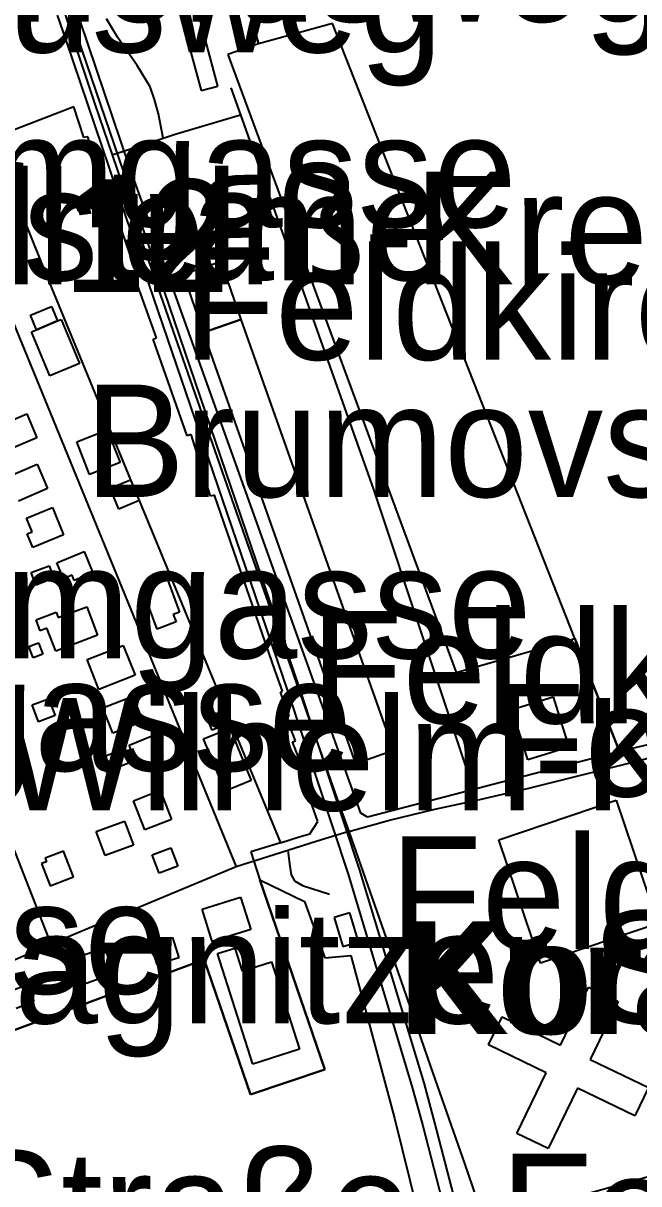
# Model space of a CAD drawing. Extents: x -3657 to 4700, y -7332 to 8131.
# Drawn here: x 919 to 1156.5, y -1244 to -796.1 of the extents above; entities that cross this region are included whole.
import ezdxf

# ---------------------------------------------------------------- set-up
doc = ezdxf.new("R2010")
doc.units = 0
for name, color, linetype in [('OSM_BUILDING_GARAGE', 9, 'CONTINUOUS'), ('OSM_BUILDING_SERVICE', 9, 'CONTINUOUS'), ('OSM_BUILDING_YES', 9, 'CONTINUOUS'), ('OSM_HIGHWAY_PRIMARY', 8, 'CONTINUOUS'), ('OSM_HIGHWAY_RESIDENTIAL', 8, 'CONTINUOUS'), ('OSM_HIGHWAY_SERVICE', 8, 'CONTINUOUS'), ('OSM_HIGHWAY_UNCLASSIFIED', 8, 'CONTINUOUS'), ('OSM_LABELS', 8, 'CONTINUOUS'), ('OSM_LANDUSE_CONSTRUCTION', 3, 'CONTINUOUS'), ('OSM_LANDUSE_FARMLAND', 3, 'CONTINUOUS'), ('OSM_LANDUSE_INDUSTRIAL', 3, 'CONTINUOUS'), ('OSM_LANDUSE_RESIDENTIAL', 3, 'CONTINUOUS'), ('OSM_RAILWAY_RAIL', 5, 'CONTINUOUS')]:
    doc.layers.add(name, color=color, linetype=linetype)

msp = doc.modelspace()

# ---------------------------------------------------------------- linework, layer by layer
at = {"layer": 'OSM_BUILDING_GARAGE'}
for p, q in [((948.735191, -1079.697845), (958.086832, -1075.917218)), ((958.086832, -1075.917218), (960.309079, -1081.421367)), ((950.957438, -1085.201994), (948.735191, -1079.697845)), ((960.309079, -1081.421367), (950.957438, -1085.201994)), ((968.272763, -1151.618724), (976.577748, -1149.027882)), ((976.577748, -1149.027882), (979.012361, -1156.844885)), ((970.707375, -1159.435727), (968.272763, -1151.618724)), ((979.012361, -1156.844885), (970.707375, -1159.435727))]:
    msp.add_line(p, q, dxfattribs=at)
at = {"layer": 'OSM_BUILDING_SERVICE'}
for p, q in [((1045.004759, -1139.442879), (1038.929605, -1141.266476)), ((1038.929605, -1141.266476), (1042.304691, -1152.486044)), ((1048.379844, -1150.662447), (1045.004759, -1139.442879)), ((1042.304691, -1152.486044), (1048.379844, -1150.662447))]:
    msp.add_line(p, q, dxfattribs=at)
at = {"layer": 'OSM_BUILDING_YES'}
for p, q in [((994.113023, -820.335679), (984.040858, -782.82963)), ((977.540975, -784.57539), (987.61314, -822.081439)), ((987.61314, -822.081439), (994.113023, -820.335679)), ((980.855385, -892.934846), (995.21277, -888.04227)), ((995.21277, -888.04227), (1003.009596, -910.403569)), ((988.561197, -915.507416), (980.855385, -892.934846)), ((921.795184, -908.780123), (929.918142, -905.388678)), ((924.131198, -914.373228), (921.795184, -908.780123)), ((929.918142, -905.388678), (932.254156, -910.981783)), ((932.254156, -910.981783), (924.131198, -914.373228)), ((924.131198, -914.373228), (932.254156, -910.981783)), ((932.254156, -910.981783), (933.634528, -910.403569)), ((933.634528, -910.403569), (940.726, -927.383035)), ((1003.009596, -910.403569), (988.561197, -915.507416)), ((988.561197, -915.507416), (1003.009596, -910.403569)), ((1003.009596, -910.403569), (1061.811925, -1076.817897)), ((922.136485, -915.20719), (924.131198, -914.373228)), ((929.227956, -932.186655), (922.136485, -915.20719)), ((1047.363526, -1081.921744), (988.561197, -915.507416)), ((940.726, -927.383035), (929.227956, -932.186655)), ((910.244049, -951.178749), (920.331383, -946.886625)), ((920.331383, -946.886625), (924.267718, -956.115804)), ((939.679344, -957.628055), (951.397337, -953.024585)), ((951.397337, -953.024585), (956.34999, -965.62297)), ((924.267718, -956.115804), (914.180385, -960.419047)), ((944.631997, -970.22644), (939.679344, -957.628055)), ((913.110976, -971.193836), (924.313225, -966.312378)), ((924.313225, -966.312378), (928.386081, -975.652752)), ((956.34999, -965.62297), (944.631997, -970.22644)), ((928.386081, -975.652752), (917.183831, -980.53421)), ((952.519837, -975.586035), (960.422846, -972.283546)), ((955.887338, -983.647668), (952.519837, -975.586035)), ((960.422846, -972.283546), (963.790347, -980.356298)), ((963.790347, -980.356298), (955.887338, -983.647668)), ((920.301045, -987.139188), (930.320119, -983.047215)), ((930.320119, -983.047215), (934.597755, -993.544016)), ((922.455032, -992.420947), (920.301045, -987.139188)), ((920.566501, -993.199312), (922.455032, -992.420947)), ((922.69015, -998.403234), (920.566501, -993.199312)), ((934.597755, -993.544016), (922.69015, -998.403234)), ((931.996285, -1004.318804), (942.569024, -1000.02668)), ((942.569024, -1000.02668), (945.891018, -1008.210627)), ((922.015133, -1008.121671), (928.947331, -1005.452993)), ((928.947331, -1005.452993), (930.79794, -1010.267733)), ((934.483988, -1010.456764), (931.996285, -1004.318804)), ((923.873326, -1012.936411), (922.015133, -1008.121671)), ((930.79794, -1010.267733), (923.873326, -1012.936411)), ((937.859073, -1009.089067), (934.483988, -1010.456764)), ((938.685779, -1011.135053), (937.859073, -1009.089067)), ((945.891018, -1008.210627), (938.685779, -1011.135053)), ((966.505584, -1012.691782), (974.218981, -1009.822953)), ((974.218981, -1009.822953), (979.277817, -1023.433212)), ((965.618202, -1016.405693), (967.612915, -1015.660687)), ((970.639115, -1029.904757), (965.618202, -1016.405693)), ((967.612915, -1015.660687), (966.505584, -1012.691782)), ((923.949171, -1026.357639), (931.723244, -1023.399854)), ((931.723244, -1023.399854), (932.512028, -1025.468079)), ((932.512028, -1025.468079), (943.486743, -1021.29827)), ((943.486743, -1021.29827), (947.673366, -1032.306567)), ((979.277817, -1023.433212), (976.888711, -1024.322772)), ((976.888711, -1024.322772), (977.95812, -1027.191601)), ((925.541908, -1030.538568), (923.949171, -1026.357639)), ((928.158547, -1029.548933), (925.541908, -1030.538568)), ((931.541217, -1038.444527), (928.158547, -1029.548933)), ((977.95812, -1027.191601), (970.639115, -1029.904757)), ((947.673366, -1032.306567), (931.541217, -1038.444527)), ((921.127751, -1036.698767), (924.844137, -1035.219874)), ((922.84184, -1041.01313), (921.127751, -1036.698767)), ((924.844137, -1035.219874), (926.558226, -1039.545357)), ((943.676355, -1041.724778), (957.601426, -1036.209509)), ((957.601426, -1036.209509), (962.152103, -1047.707065)), ((926.558226, -1039.545357), (922.84184, -1041.01313)), ((948.227032, -1053.222333), (943.676355, -1041.724778)), ((962.152103, -1047.707065), (948.227032, -1053.222333)), ((922.401941, -1059.226859), (928.810811, -1056.79169)), ((928.810811, -1056.79169), (931.268176, -1063.252115)), ((949.774262, -1060.349928), (961.325397, -1055.857653)), ((961.325397, -1055.857653), (965.117627, -1065.620567)), ((1107.65241, -1060.994858), (1123.488765, -1056.113401)), ((1123.488765, -1056.113401), (1129.472905, -1075.561394)), ((924.866891, -1065.698404), (922.401941, -1059.226859)), ((953.574077, -1070.112842), (949.774262, -1060.349928)), ((989.782296, -1064.074958), (995.925709, -1061.472997)), ((995.925709, -1061.472997), (998.003852, -1066.398932)), ((1113.644134, -1080.442851), (1107.65241, -1060.994858)), ((931.268176, -1063.252115), (924.866891, -1065.698404)), ((965.117627, -1065.620567), (953.574077, -1070.112842)), ((991.860438, -1068.989774), (989.782296, -1064.074958)), ((988.606704, -1072.258905), (998.709207, -1068.133573)), ((998.003852, -1066.398932), (991.860438, -1068.989774)), ((998.709207, -1068.133573), (1006.968685, -1088.315452)), ((959.929856, -1074.749671), (968.333439, -1071.302628)), ((963.699333, -1083.945491), (959.929856, -1074.749671)), ((968.333439, -1071.302628), (972.102916, -1080.498449)), ((996.866183, -1092.451903), (988.606704, -1072.258905)), ((1061.811925, -1076.817897), (1047.363526, -1081.921744)), ((1129.472905, -1075.561394), (1113.644134, -1080.442851)), ((972.102916, -1080.498449), (963.699333, -1083.945491)), ((1006.968685, -1088.315452), (996.866183, -1092.451903)), ((961.537762, -1096.188053), (971.852629, -1092.162796)), ((971.852629, -1092.162796), (976.221279, -1103.371245)), ((965.906411, -1107.385382), (961.537762, -1096.188053)), ((1102.517729, -1111.232726), (1147.781795, -1096.010141)), ((1147.781795, -1096.010141), (1163.777424, -1143.59045)), ((947.165207, -1108.08591), (958.094416, -1104.038415)), ((958.094416, -1104.038415), (961.522593, -1113.289832)), ((976.221279, -1103.371245), (965.906411, -1107.385382)), ((950.593384, -1117.348447), (947.165207, -1108.08591)), ((961.522593, -1113.289832), (950.593384, -1117.348447)), ((968.796091, -1117.037102), (976.001329, -1114.390662)), ((976.001329, -1114.390662), (978.595215, -1121.484899)), ((1118.505774, -1158.813035), (1102.517729, -1111.232726)), ((927.999273, -1119.716899), (926.095574, -1120.450786)), ((934.506741, -1115.591567), (927.460777, -1118.315843)), ((927.460777, -1118.315843), (927.999273, -1119.716899)), ((938.367232, -1125.565752), (934.506741, -1115.591567)), ((971.389977, -1124.120218), (968.796091, -1117.037102)), ((926.095574, -1120.450786), (929.409983, -1129.035034)), ((978.595215, -1121.484899), (971.389977, -1124.120218)), ((929.409983, -1129.035034), (938.367232, -1125.565752)), ((988.030285, -1137.997345), (1002.827569, -1133.382756)), ((1002.827569, -1133.382756), (1006.748736, -1145.936663)), ((991.951452, -1150.562372), (988.030285, -1137.997345)), ((1006.748736, -1145.936663), (991.951452, -1150.562372)), ((1163.777424, -1143.59045), (1118.505774, -1158.813035)), ((938.936067, -1156.922722), (950.305174, -1152.775151)), ((950.305174, -1152.775151), (953.991222, -1162.87165)), ((993.908243, -1155.188081), (1000.63566, -1153.01978)), ((1007.590611, -1197.809096), (993.908243, -1155.188081)), ((1000.63566, -1153.01978), (1003.517755, -1162.00433)), ((942.622115, -1167.019221), (938.936067, -1156.922722)), ((1003.517755, -1162.00433), (1014.84894, -1158.368256)), ((1014.84894, -1158.368256), (1025.641629, -1192.015841)), ((953.991222, -1162.87165), (942.622115, -1167.019221)), ((913.801162, -1169.721258), (920.687853, -1167.152655)), ((920.687853, -1167.152655), (923.145218, -1173.724275)), ((1126.340523, -1190.470231), (1137.133211, -1168.120051)), ((1137.133211, -1168.120051), (1148.502319, -1173.61308)), ((923.145218, -1173.724275), (916.258527, -1176.303997)), ((1148.502319, -1173.61308), (1137.686877, -1196.007738)), ((1098.551056, -1190.447992), (1103.799503, -1179.584248)), ((1103.799503, -1179.584248), (1126.340523, -1190.470231)), ((1120.728021, -1201.167183), (1098.551056, -1190.447992)), ((1025.641629, -1192.015841), (1007.590611, -1197.809096)), ((1137.686877, -1196.007738), (1160.197558, -1206.871483)), ((1109.427174, -1224.573715), (1120.728021, -1201.167183)), ((1132.870744, -1207.093873), (1121.585065, -1230.444807)), ((1154.941526, -1217.757466), (1132.870744, -1207.093873)), ((1160.197558, -1206.871483), (1154.941526, -1217.757466)), ((1121.585065, -1230.444807), (1109.427174, -1224.573715))]:
    msp.add_line(p, q, dxfattribs=at)
at = {"layer": 'OSM_HIGHWAY_PRIMARY'}
for p, q in [((930.251858, -777.392198), (937.874242, -801.032239)), ((937.874242, -801.032239), (946.596373, -827.296481)), ((946.596373, -827.296481), (953.270699, -846.82231)), ((953.270699, -846.82231), (963.471799, -876.678148)), ((963.471799, -876.678148), (1000.408126, -982.446762)), ((1000.408126, -982.446762), (1015.190241, -1024.511803)), ((1015.190241, -1024.511803), (1040.036937, -1095.220657)), ((1040.036937, -1095.220657), (1044.610367, -1108.08591)), ((1044.610367, -1108.08591), (1049.092784, -1120.973402)), ((1049.092784, -1120.973402), (1049.972581, -1123.497527)), ((1049.972581, -1123.497527), (1059.13461, -1149.561618)), ((1059.13461, -1149.561618), (1065.748261, -1168.486994)), ((1065.748261, -1168.486994), (1076.131388, -1198.720895)), ((1076.131388, -1198.720895), (1089.191831, -1236.137987)), ((1089.191831, -1236.137987), (1120.993477, -1327.295588))]:
    msp.add_line(p, q, dxfattribs=at)
at = {"layer": 'OSM_HIGHWAY_RESIDENTIAL'}
for p, q in [((893.861613, -859.7654), (1001.181741, -1121.729527)), ((889.25026, -1048.296398), (929.645101, -1151.574246)), ((1044.610367, -1108.08591), (1032.437306, -1111.721984)), ((1032.437306, -1111.721984), (1021.045445, -1115.369178)), ((1021.045445, -1115.369178), (1001.181741, -1121.729527)), ((1001.181741, -1121.729527), (929.645101, -1151.574246)), ((929.645101, -1151.574246), (868.969411, -1178.183192))]:
    msp.add_line(p, q, dxfattribs=at)
at = {"layer": 'OSM_HIGHWAY_SERVICE'}
for p, q in [((955.409517, -801.521497), (951.184972, -794.393902)), ((962.933302, -812.451958), (955.409517, -801.521497)), ((967.969385, -820.591427), (962.933302, -812.451958)), ((969.698642, -825.57296), (967.969385, -820.591427)), ((999.15669, -820.991729), (1002.873076, -831.47741)), ((971.170027, -831.121587), (969.698642, -825.57296)), ((973.028221, -840.439721), (971.170027, -831.121587)), ((977.631989, -838.949709), (1002.873076, -831.47741)), ((1002.873076, -831.47741), (1054.083359, -976.030815)), ((953.270699, -846.82231), (973.028221, -840.439721)), ((973.028221, -840.439721), (977.631989, -838.949709)), ((1054.083359, -976.030815), (1094.053471, -1095.898946)), ((1155.677219, -1080.943228), (1173.637224, -1127.533903)), ((1021.045445, -1115.369178), (1021.841814, -1121.496018)), ((1021.841814, -1121.496018), (1022.365142, -1124.831866)), ((1022.365142, -1124.831866), (1023.707591, -1127.111362)), ((1023.707591, -1127.111362), (1026.688285, -1128.923839)), ((1026.688285, -1128.923839), (1037.207933, -1132.248567)), ((1190.277532, -1232.835498), (1123.845235, -1251.505126))]:
    msp.add_line(p, q, dxfattribs=at)
at = {"layer": 'OSM_HIGHWAY_UNCLASSIFIED'}
for p, q in [((1155.677219, -1080.943228), (1237.961041, -1058.581929)), ((1114.068864, -1091.384432), (1155.677219, -1080.943228)), ((1094.053471, -1095.898946), (1114.068864, -1091.384432)), ((1077.784801, -1099.390467), (1094.053471, -1095.898946)), ((1060.355709, -1103.615874), (1077.784801, -1099.390467)), ((1044.610367, -1108.08591), (1060.355709, -1103.615874))]:
    msp.add_line(p, q, dxfattribs=at)
at = {"layer": 'OSM_LANDUSE_CONSTRUCTION'}
for p, q in [((938.46583, -828.363952), (907.172342, -840.395244)), ((942.386997, -840.206212), (938.46583, -828.363952)), ((943.903889, -839.928225), (942.386997, -840.206212)), ((948.386306, -854.883942), (943.903889, -839.928225)), ((911.192107, -851.65929), (928.954916, -896.059424)), ((949.599819, -854.372446), (948.386306, -854.883942)), ((962.933302, -893.30179), (949.599819, -854.372446)), ((961.916985, -893.813286), (962.933302, -893.30179)), ((970.457088, -917.553403), (961.916985, -893.813286)), ((928.954916, -896.059424), (960.422846, -972.283546)), ((969.129807, -918.0649), (970.457088, -917.553403)), ((982.213003, -955.292961), (969.129807, -918.0649)), ((983.782987, -954.848182), (982.213003, -955.292961)), ((991.238512, -978.643896), (983.782987, -954.848182)), ((960.422846, -972.283546), (963.790347, -980.356298)), ((963.790347, -980.356298), (1018.261948, -1112.366915)), ((992.732651, -978.187997), (991.238512, -978.643896)), ((1016.176221, -1046.06138), (992.732651, -978.187997)), ((1019.065901, -1053.922861), (1016.176221, -1046.06138)), ((1018.23161, -1054.223087), (1019.065901, -1053.922861)), ((1021.606696, -1063.407788), (1018.23161, -1054.223087)), ((1020.453857, -1063.830329), (1021.606696, -1063.407788)), ((1024.01097, -1073.059508), (1020.453857, -1063.830329)), ((1022.873301, -1073.493168), (1024.01097, -1073.059508)), ((1026.559349, -1083.033693), (1022.873301, -1073.493168)), ((1025.315497, -1083.522951), (1026.559349, -1083.033693)), ((1032.611749, -1104.194087), (1025.315497, -1083.522951)), ((1029.555211, -1109.008828), (1032.611749, -1104.194087)), ((1018.261948, -1112.366915), (1025.42168, -1110.131897)), ((1025.42168, -1110.131897), (1029.555211, -1109.008828))]:
    msp.add_line(p, q, dxfattribs=at)
at = {"layer": 'OSM_LANDUSE_FARMLAND'}
for p, q in [((1009.706676, -804.012264), (996.449037, -755.275527)), ((1038.300095, -796.217499), (1009.706676, -804.012264)), ((1131.854426, -1033.540831), (1038.300095, -796.217499)), ((1149.063569, -1077.195959), (1131.854426, -1033.540831)), ((1312.857596, -1037.788477), (1149.063569, -1077.195959)), ((1035.319402, -1199.91068), (1010.260341, -1126.744419)), ((1010.260341, -1126.744419), (1027.484653, -1135.05068)), ((1027.484653, -1135.05068), (1035.418, -1156.867124)), ((828.620076, -1217.079177), (988.849407, -1157.467577)), ((988.849407, -1157.467577), (1006.627384, -1209.606878)), ((1035.418, -1156.867124), (1045.330891, -1155.86637)), ((1045.330891, -1155.86637), (1062.183564, -1218.669264)), ((1006.627384, -1209.606878), (1035.319402, -1199.91068)), ((1062.183564, -1218.669264), (1076.396844, -1275.778979))]:
    msp.add_line(p, q, dxfattribs=at)
at = {"layer": 'OSM_LANDUSE_INDUSTRIAL'}
for p, q in [((959.884349, -851.092195), (924.700033, -746.935908)), ((996.449037, -755.275527), (1009.706676, -804.012264)), ((1009.706676, -804.012264), (997.935592, -808.170954)), ((997.935592, -808.170954), (1086.021526, -1046.639593)), ((1049.191382, -1100.947196), (959.884349, -851.092195)), ((1086.021526, -1046.639593), (1131.854426, -1033.540831)), ((1131.854426, -1033.540831), (1149.063569, -1077.195959)), ((1149.063569, -1077.195959), (1051.838359, -1102.581761)), ((1051.838359, -1102.581761), (1049.191382, -1100.947196))]:
    msp.add_line(p, q, dxfattribs=at)
at = {"layer": 'OSM_LANDUSE_RESIDENTIAL'}
for p, q in [((911.192107, -851.65929), (928.954916, -896.059424)), ((928.954916, -896.059424), (960.422846, -972.283546)), ((960.422846, -972.283546), (963.790347, -980.356298)), ((963.790347, -980.356298), (1018.261948, -1112.366915)), ((1018.261948, -1112.366915), (1006.816996, -1115.958511)), ((1006.816996, -1115.958511), (1010.260341, -1126.744419)), ((1010.260341, -1126.744419), (1035.319402, -1199.91068)), ((988.849407, -1157.467577), (828.620076, -1217.079177)), ((1006.627384, -1209.606878), (988.849407, -1157.467577)), ((1035.319402, -1199.91068), (1006.627384, -1209.606878))]:
    msp.add_line(p, q, dxfattribs=at)
at = {"layer": 'OSM_RAILWAY_RAIL'}
for p, q in [((936.584884, -791.424998), (939.838618, -801.154554)), ((932.140389, -792.91501), (935.401708, -802.655685)), ((939.838618, -801.154554), (959.44445, -858.909199)), ((935.401708, -802.655685), (955.00754, -860.432569)), ((959.44445, -858.909199), (1010.980865, -1009.88967)), ((955.00754, -860.432569), (1006.543955, -1011.413041)), ((1006.543955, -1011.413041), (1021.068199, -1054.089654)), ((1010.980865, -1009.88967), (1025.505109, -1052.577403)), ((1025.505109, -1052.577403), (1048.660469, -1122.641326)), ((1021.068199, -1054.089654), (1044.200806, -1124.07574)), ((1044.200806, -1124.07574), (1068.986826, -1206.326628)), ((1048.660469, -1122.641326), (1073.49958, -1205.059005)), ((1068.986826, -1206.326628), (1073.196202, -1221.660408)), ((1073.49958, -1205.059005), (1077.716541, -1220.437264)), ((1073.196202, -1221.660408), (1082.691947, -1258.399212)), ((1077.716541, -1220.437264), (1087.242624, -1257.276143))]:
    msp.add_line(p, q, dxfattribs=at)

# ---------------------------------------------------------------- texts
at = {"layer": 'OSM_LABELS'}
for s, p in [('Christophorusweg', (699.585635, -795.53921)), ('Christophorusweg', (612.940255, -807.345295)), ('Yllamgasse', (809.286264, -874.851985)), ('Thalerhofstraße', (673.643013, -895.310954)), ('Christophorus 12', (556.654944, -899.807805)), ('Wilhelm-Kress-Gasse', (843.933521, -896.832063)), ('Feldkirchenstraße', (980.687332, -925.975499)), ('Brumovskygasse', (942.689596, -978.952547)), ('Yllamgasse', (815.038515, -1041.213875)), ('Feldkirchenstraße', (1029.876886, -1066.307133)), ('Nittnergasse', (719.93432, -1084.677682)), ('Forststraße', (1100.138589, -1094.526435)), ('Wilhelm-Kress-Gasse', (909.447681, -1099.935322)), ('Feldkirchenstraße', (1060.465658, -1153.370493)), ('Etrichgasse', (671.481413, -1170.683094)), ('Wagnitzer Straße', (860.711182, -1182.118593)), ('Koralmbahn', (1062.920808, -1186.196918)), ('Koralmbahn', (1067.81218, -1186.187866)), ('Wagnitzer Straße', (617.362489, -1274.761545)), ('Feldkirchenstraße', (1103.050581, -1275.863302))]:
    msp.add_text(s, height=43.418293, dxfattribs=at).set_placement(p)

doc.saveas('drawing.dxf')
